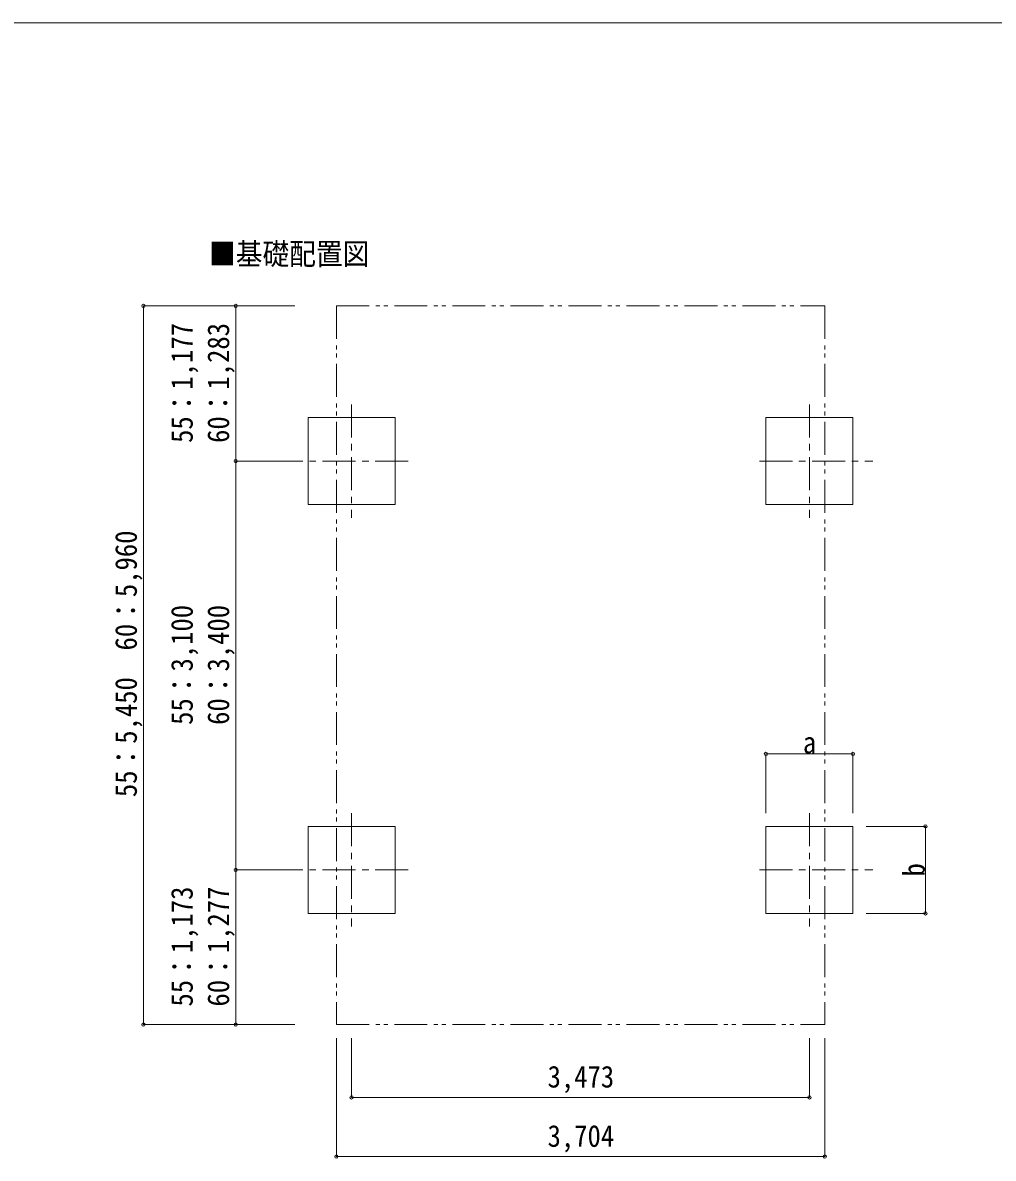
# Model space of a CAD drawing. Units: millimetres at full size, sheet at 1:50. Extents: x -14053 to 14053, y -9700 to 9700.
# Drawn here: x -6692 to 669, y 1087 to 9700 of the extents above; entities that cross this region are included whole.
import ezdxf
from ezdxf.enums import TextEntityAlignment as Align

# ---------------------------------------------------------------- set-up
doc = ezdxf.new("R2010")
doc.units = ezdxf.units.MM
doc.header["$LTSCALE"] = 50
doc.header["$PDMODE"] = 32
doc.header["$PDSIZE"] = 25
doc.linetypes.add('CHAIN1', pattern=[8, 5, -1, 1, -1])
doc.linetypes.add('DOUBLE_CHAIN1', pattern=[8.8, 5, -1, 0.6, -0.6, 0.6, -1])
doc.layers.add('1-7_ハッチ', color=7, linetype='Continuous')
for name, color, linetype, lineweight in [('1-8_外構', 6, 'Continuous', 5), ('1-A_文字', 4, 'CHAIN1', 13), ('F-0_ﾚｲﾔ240', 7, 'Continuous', 9)]:
    doc.layers.add(name, color=color, linetype=linetype, lineweight=lineweight)
doc.styles.add('ＭＳ ゴシック', font='')
doc.styles.get('ＭＳ ゴシック').set_extended_font_data('MS Gothic')

msp = doc.modelspace()

# ---------------------------------------------------------------- linework, layer by layer
at = {"layer": '1-8_外構'}
for p, q in [((-5777.17, 7551.78), (-4627.17, 7551.78)), ((-5777.17, 7551.78), (-5777.17, 2101.75)), ((-5077.17, 6374.75), (-4627.17, 6374.75)), ((-1055.17, 4153.8), (-1055.17, 3703.8)), ((-1055.17, 4153.8), (-395.17, 4153.8)), ((-395.17, 4153.8), (-395.17, 3703.8)), ((153.83, 3604.8), (-296.17, 3604.8)), ((153.83, 3604.8), (153.83, 2944.75)), ((-5077.17, 3274.75), (-4627.17, 3274.75)), ((153.83, 2944.75), (-296.17, 2944.75)), ((-5777.17, 2101.75), (-4627.17, 2101.75)), ((-4313.67, 1099.64), (-4313.67, 1999.29)), ((-4198.17, 1549.29), (-4198.17, 1999.29)), ((-725.17, 1549.29), (-725.17, 1999.29)), ((-609.67, 1099.64), (-609.67, 1999.29)), ((-4198.17, 1549.29), (-725.17, 1549.29)), ((-4313.67, 1099.64), (-609.67, 1099.64))]:
    msp.add_line(p, q, dxfattribs=at)
msp.add_lwpolyline([(-5077.17, 2101.75), (-5077.17, 3274.75), (-5077.17, 6374.75), (-5077.17, 7551.78)], dxfattribs=at)
for p in [(-5777.17, 7551.78), (-5077.17, 7551.78), (-5077.17, 6374.75), (-1055.17, 4153.8), (-395.17, 4153.8), (153.83, 3604.8), (-5077.17, 3274.75), (153.83, 2944.75), (-5777.17, 2101.75), (-5077.17, 2101.75), (-4198.17, 1549.29), (-725.17, 1549.29), (-4313.67, 1099.64), (-609.67, 1099.64)]:
    msp.add_point(p, dxfattribs=at)
at = {"layer": '1-A_文字'}
for p, q in [((-4198.17, 6804.8), (-4198.17, 5944.75)), ((-725.17, 6804.8), (-725.17, 5944.75)), ((-3768.17, 6374.75), (-4628.17, 6374.75)), ((-1105.17, 6374.75), (-245.17, 6374.75)), ((-4198.17, 3704.8), (-4198.17, 2844.75)), ((-725.17, 3704.8), (-725.17, 2844.75)), ((-3768.17, 3274.75), (-4628.17, 3274.75)), ((-1105.17, 3274.75), (-245.17, 3274.75))]:
    msp.add_line(p, q, dxfattribs=at)
at = {"layer": '1-A_文字', "color": 7, "linetype": 'DOUBLE_CHAIN1', "lineweight": 9}
for points in [[(-4313.67, 7551.78), (-609.67, 7551.78), (-609.67, 2101.75)], [(-4313.67, 7551.78), (-4313.67, 2101.75), (-609.67, 2101.75)]]:
    msp.add_lwpolyline(points, dxfattribs=at)
at = {"layer": '1-A_文字', "linetype": 'Continuous'}
for points in [[(-3868.17, 6044.75), (-3868.17, 6704.8), (-4528.17, 6704.8), (-4528.17, 6044.75)], [(-1055.17, 6044.75), (-1055.17, 6704.8), (-395.17, 6704.8), (-395.17, 6044.75)], [(-3868.17, 2944.75), (-3868.17, 3604.8), (-4528.17, 3604.8), (-4528.17, 2944.75)], [(-1055.17, 2944.75), (-1055.17, 3604.8), (-395.17, 3604.8), (-395.17, 2944.75)]]:
    msp.add_lwpolyline(points, close=True, dxfattribs=at)
at = {"layer": 'F-0_ﾚｲﾔ240', "color": 5}
msp.add_line((-14053.43, 9700), (13346.57, 9700), dxfattribs=at)

# ---------------------------------------------------------------- texts
at = {"layer": '1-7_ハッチ', "style": 'ＭＳ ゴシック', "width": 0.9}
msp.add_text('■基礎配置図', height=165, dxfattribs=at).set_placement((-5278.71, 7814.54), align=Align.BOTTOM_LEFT)
at = {"layer": '1-8_外構', "color": 7, "style": 'ＭＳ ゴシック', "width": 0.9}
for s, p in [('55：1,177', (-5353.2, 6512.91)), ('60：1,283', (-5077.17, 6512.91)), ('55：5,450\u300060：5,960', (-5777.17, 3826.58)), ('55：3,100', (-5353.2, 4374.39)), ('60：3,400', (-5077.17, 4374.39)), ('b', (198.83, 3224.77)), ('55：1,173', (-5353.2, 2238.07)), ('60：1,277', (-5077.17, 2238.07))]:
    msp.add_text(s, height=165, rotation=90, dxfattribs=at).set_placement(p, align=Align.BOTTOM_LEFT)
for s, p in [('a', (-775.17, 4108.8)), ('3,473', (-2711.67, 1574.29)), ('3,704', (-2711.67, 1124.64))]:
    msp.add_text(s, height=165, dxfattribs=at).set_placement(p, align=Align.BOTTOM_LEFT)

doc.saveas('drawing.dxf')
